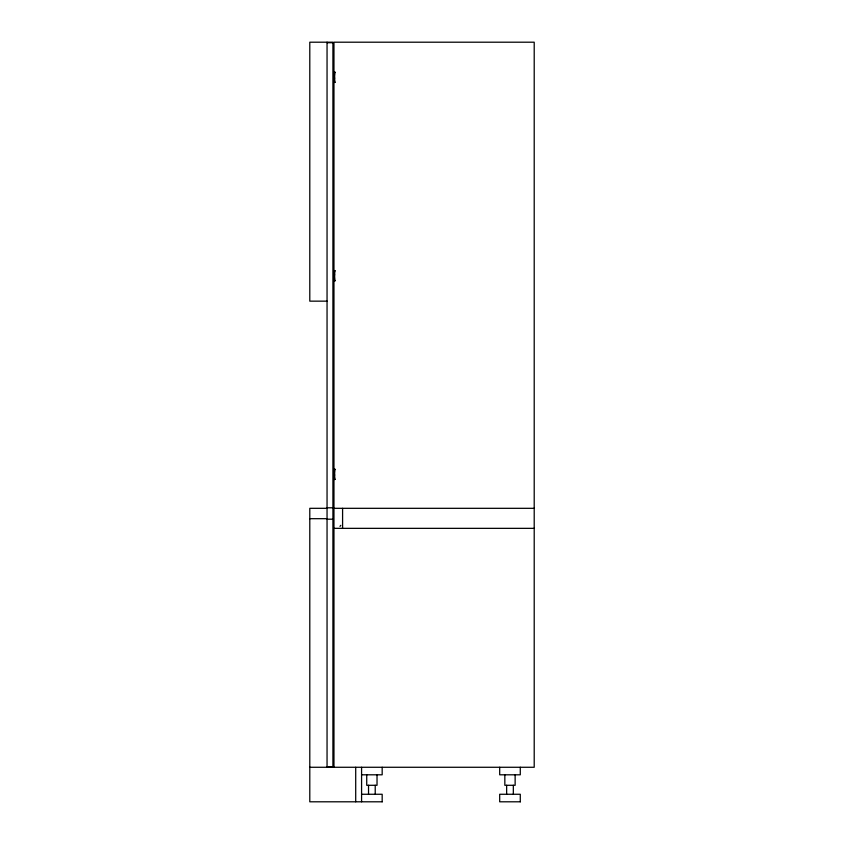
<?xml version="1.0" encoding="UTF-8"?>
<svg xmlns="http://www.w3.org/2000/svg" width="844" height="844" viewBox="0 0 844 844"><rect width="100%" height="100%" fill="white"/><g stroke="black" fill="none" stroke-linecap="round" stroke-linejoin="round"><path stroke-width="1.27" d="M340.807 525.337L339.995 526.382M327.05 42.717L332.916 42.717M333.939 72.109L334.962 72.067M333.939 72.246L334.962 72.246M333.939 72.763L334.962 72.763M333.939 73.586L334.962 73.586M333.939 74.652L334.962 74.652M333.939 75.907L334.962 75.907M333.939 77.247L334.962 77.247M333.939 78.587L334.962 78.587M333.939 79.832L334.962 79.832M333.939 80.908L334.962 80.908M333.939 81.731L334.962 81.731M333.939 82.248L334.962 82.248M333.939 82.385L334.962 82.427M333.939 270.597L334.962 270.639M333.939 270.776L334.962 270.776M333.939 271.293L334.962 271.293M333.939 272.116L334.962 272.116M333.939 273.192L334.962 273.192M333.939 274.437L334.962 274.437M333.939 275.777L334.962 275.777M333.939 277.117L334.962 277.117M333.939 278.362L334.962 278.362M333.939 279.438L334.962 279.438M333.939 280.261L334.962 280.261M333.939 280.778L334.962 280.778M333.939 280.957L334.962 280.915M327.05 301.15L309.79 301.15L309.79 42.2L332.916 42.2L332.916 767.27M333.939 469.127L334.962 469.169M333.939 469.306L334.962 469.306M333.939 469.823L334.962 469.823M333.939 470.646L334.962 470.646M333.939 471.722L334.962 471.722M333.939 472.967L334.962 472.967M333.939 474.307L334.962 474.307M333.939 475.647L334.962 475.647M333.939 476.902L334.962 476.902M333.939 477.968L334.962 477.968M333.939 478.791L334.962 478.791M333.939 479.308L334.962 479.308M333.939 479.487L334.962 479.445M327.05 507.803L332.916 507.803M327.05 508.32L309.79 508.32L309.79 801.8L382.29 801.8M333.96 508.32L534.21 508.32M309.79 518.68L327.05 518.68M327.05 519.197L332.916 519.197M333.96 528.344L534.21 528.344M327.05 766.753L332.916 766.753M309.79 767.27L534.21 767.27L534.21 42.2L333.96 42.2L333.96 767.27M361.58 774.803L382.174 774.803L382.174 767.27M361.58 794.267L382.174 794.267L382.174 801.8M520.4 801.8L499.69 801.8L499.69 794.267L520.284 794.267L520.284 801.8M520.284 767.27L520.284 774.803L499.69 774.803L499.69 767.27M515.135 774.803L515.135 785.289L504.839 785.289L504.839 774.803M513.331 785.289L513.331 794.267M506.643 785.289L506.643 794.267M377.025 774.803L377.025 785.289L366.729 785.289L366.729 774.803M375.221 785.289L375.221 794.267M368.533 785.289L368.533 794.267M361.58 767.27L361.58 801.8M355.704 767.27L355.704 801.8M342.59 508.32L342.59 528.344M327.05 42.2L327.05 767.27"/></g></svg>
